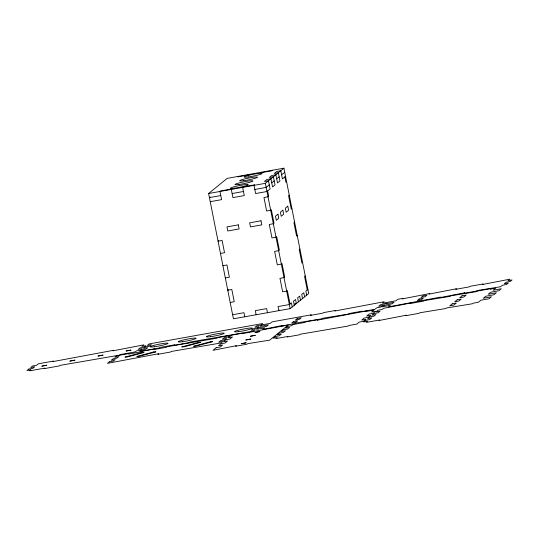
<?xml version="1.0" encoding="UTF-8"?>
<svg xmlns="http://www.w3.org/2000/svg" width="539" height="539" viewBox="0 0 539 539"><rect width="100%" height="100%" fill="white"/><g stroke="black" fill="none" stroke-linecap="round" stroke-linejoin="round"><path stroke-width="0.81" d="M208.613 193.514L227.182 178.369L283.918 168.188L308.726 293.492L290.157 308.631L233.427 318.812L208.613 193.514L265.35 183.334L283.918 168.188M210.089 197.058L209.422 197.597L220.774 195.563M238.528 176.334L237.867 176.873L249.213 174.838L249.874 174.299M261.22 172.264L260.559 172.803L271.905 170.769L272.572 170.223M269.284 184.87L266.158 187.417L254.812 189.452M271.744 182.862L274.21 180.848M276.675 178.84L279.135 176.832M281.601 174.825L284.727 172.278M285.535 176.361L282.409 178.908L280.792 170.742L276.736 171.469L274.277 173.477L278.326 172.749L279.943 180.922L277.484 182.93L275.867 174.757L271.811 175.485L269.345 177.493L273.401 176.765L275.018 184.938L272.559 186.945L270.935 178.773L266.886 179.5L264.42 181.508L268.476 180.781L270.093 188.953L266.967 191.507L255.621 193.541L254.004 185.369L254.664 184.83L243.318 186.865L242.658 187.404L244.275 195.576L232.929 197.611L231.312 189.438L231.972 188.899L220.626 190.934L219.959 191.48L221.583 199.646L210.237 201.687M286.58 181.656L285.919 182.195L284.868 176.9M218.719 240.643L218.052 241.182L222.108 240.455L224.534 252.71L220.485 253.438M289.248 195.125L288.587 195.664L291.255 209.132L291.916 208.593M294.584 222.061L293.917 222.607L296.585 236.075L297.252 235.53M228.428 289.672L227.761 290.211L231.817 289.483L234.243 301.746L230.187 302.473M299.913 248.998L299.253 249.544L301.921 263.012L302.581 262.466M305.249 275.934L304.589 276.48L307.257 289.948M279.478 310.127L278.811 310.666L278.003 306.583L289.349 304.548L291.41 302.864L292.219 306.947M307.917 289.403L305.856 291.087L306.664 295.17M232.12 193.528L243.466 191.493M222.91 265.7L226.959 264.972L229.385 277.228L225.336 277.956M232.619 314.729L243.965 312.694L244.773 316.777M294.725 303.875L296.349 303.585L295.54 299.502L293.479 301.18L294.287 305.269M304.602 296.854L303.794 292.771L301.725 294.449L302.534 298.539M300.472 300.223L299.664 296.133L297.602 297.818L298.411 301.901M267.627 190.961L268.678 196.257L268.018 196.802L263.962 197.53L266.63 210.998L270.686 210.271L271.346 209.725L274.014 223.193L273.347 223.739L269.298 224.467L271.966 237.935L276.015 237.207L276.682 236.661L279.343 250.13L278.683 250.675L274.627 251.403L277.295 264.871L281.351 264.144L282.012 263.598L284.68 277.066L284.019 277.612L279.963 278.34L282.631 291.808L286.681 291.08L287.348 290.534L290.016 304.003M265.35 183.334L290.157 308.631M267.465 312.708L266.657 308.618L255.311 310.653L256.119 314.742M41.867 366.136L46.785 365.186L41.894 366.109M69.962 361.096L74.881 360.146L69.962 361.096M98.058 356.057L102.983 355.1L98.058 356.057M126.153 351.01L131.078 350.06L126.18 350.983M241.27 343.741L246.195 342.784L241.297 343.714M245.872 339.988L250.79 339.038L245.872 339.988M250.467 336.242L255.385 335.285L250.494 336.215M255.068 332.489L259.987 331.539L255.088 332.462M28.81 369.053L26.95 370.562L30.999 369.835L29.807 370.812L44.858 368.11L44.198 368.649L59.25 365.947L59.91 365.408L119.456 355.147L120.116 354.601L135.168 351.9L136.367 350.929L140.416 350.202L142.276 348.686L138.22 349.413L140.079 347.898L144.129 347.177L145.988 345.661L141.932 346.388L143.792 344.872L113.022 350.815L113.689 350.276L52.815 361.622L53.482 361.076L38.431 363.778L36.571 365.294L32.522 366.021L30.662 367.537L34.718 366.81L32.859 368.326L28.81 369.053M277.949 214.185L275.49 216.193L276.298 220.283L278.757 218.268L277.949 214.185M282.874 210.17L280.415 212.177L281.223 216.26L283.682 214.252L282.874 210.17M287.799 206.147L285.34 208.162L286.148 212.245L288.608 210.237L287.799 206.147M109.302 361.831L107.443 363.347L158.533 353.752L157.873 354.298L170.479 352.034L171.139 351.495L220.909 342.986L222.769 341.47L218.713 342.198L220.572 340.682L224.622 339.954L226.481 338.438L222.425 339.166L224.285 337.657L228.334 336.929L230.193 335.413L217.588 337.677L216.921 338.216L167.157 346.725L166.49 347.264L153.885 349.528L154.545 348.989L141.939 351.253L141.279 351.792L128.673 354.056L129.333 353.51L116.727 355.774L114.868 357.29L118.924 356.562L117.064 358.078L113.015 358.806L111.155 360.315L115.211 359.587L113.352 361.103L109.302 361.831M141.764 349.959L139.911 351.475L159.012 348.046L159.679 347.507L174.73 344.805L174.063 345.344L189.115 342.642L189.782 342.103L253.377 331.108L255.23 329.598L251.181 330.326L253.04 328.81L257.09 328.083L258.949 326.567L254.893 327.294L256.753 325.778L260.802 325.057L262.661 323.541L149.195 343.902L147.336 345.418L151.392 344.69L149.532 346.206L145.483 346.934L143.623 348.443L147.679 347.716L145.82 349.232L141.764 349.959M216.105 347.763L212.979 350.31L236.331 345.701L235.671 346.24L247.017 344.205L247.677 343.66L269.709 340.129L288.277 324.99L242.227 333.675L242.887 333.136L231.541 335.17L228.415 337.717L232.471 336.99L230.005 338.997L225.956 339.725L223.49 341.739L227.546 341.012L225.08 343.02L221.03 343.747L218.564 345.755L222.62 345.027L220.155 347.035L216.105 347.763M258.444 327.84L256.584 329.356L264.689 327.901L262.83 329.417L282.106 325.536L281.446 326.075L294.799 323.676L295.466 323.137L321.513 318.886L322.181 318.34L348.234 314.089L348.895 313.55L362.255 311.151L361.588 311.69L374.949 309.292L376.801 307.782L380.857 307.055L382.71 305.539L378.661 306.267L380.521 304.751L384.57 304.023L386.429 302.507L382.373 303.235L384.233 301.725L334.941 310.99L335.602 310.451L323.447 312.633L322.78 313.172L310.626 315.355L311.286 314.816L272.114 321.844L270.261 323.36L262.156 324.815L260.297 326.324L268.402 324.869L266.542 326.385L258.444 327.84M275.186 336.525L273.125 338.209L277.174 337.481L275.773 338.62L287.934 336.437L287.267 336.976L299.428 334.8L300.088 334.254L348.053 326.068L348.72 325.529L356.825 324.074L359.284 322.066L363.34 321.338L365.799 319.331L361.75 320.058L364.209 318.05L368.265 317.323L370.724 315.315L366.675 316.043L369.141 314.035L373.19 313.307L375.656 311.299L371.6 312.02L374.066 310.013L365.961 311.468L366.621 310.929L317.33 320.193L317.997 319.654L305.835 321.837L305.175 322.376L293.014 324.559L291.619 325.704L287.563 326.432L285.502 328.11L289.551 327.382L287.489 329.066L283.44 329.794L281.378 331.478L285.427 330.751L283.366 332.428L279.31 333.156L277.248 334.84L281.304 334.113L279.236 335.797L275.186 336.525M293.56 321.54L291.707 323.05L295.756 322.322L297.616 320.813L293.56 321.54M297.272 318.509L295.419 320.025L299.468 319.297L301.328 317.781L297.272 318.509M365.691 320.281L363.623 321.965L367.679 321.237L366.277 322.376L379.638 319.984L378.971 320.523L406.352 315.187L405.692 315.726L419.046 313.327L419.713 312.788L445.76 308.537L446.427 307.998L472.481 303.74L473.141 303.201L478.396 302.258L480.855 300.25L488.961 298.795L491.427 296.787L483.321 298.242L485.78 296.234L493.886 294.779L496.352 292.771L488.246 294.227L490.706 292.212L498.811 290.764L501.277 288.749L493.172 290.204L495.637 288.197L490.382 289.14L491.042 288.601L477.689 290.999L477.022 291.538L450.968 295.79L450.308 296.335L424.254 300.587L423.593 301.126L410.233 303.524L410.9 302.985L383.519 308.321L382.117 309.46L378.068 310.188L376.006 311.872L380.056 311.144L377.994 312.822L373.938 313.55L371.876 315.234L375.932 314.507L373.864 316.191L369.815 316.919L367.753 318.596L371.802 317.875L369.741 319.553L365.691 320.281M384.064 305.296L382.205 306.812L390.31 305.357L388.457 306.873L440.451 297.117L439.784 297.656L464.759 292.751L464.099 293.297L476.254 291.114L476.921 290.575L500.569 286.748L502.429 285.239L506.478 284.511L508.338 282.995L504.282 283.723L506.141 282.207L510.19 281.479L512.05 279.963L508.001 280.691L509.854 279.182L482.472 284.511L483.139 283.972L469.779 286.371L469.119 286.91L455.758 289.308L456.425 288.769L429.044 294.105L429.704 293.56L402.33 298.896L402.99 298.357L397.742 299.3L395.882 300.816L387.777 302.264L385.924 303.78L394.022 302.325L392.17 303.841L384.064 305.296M419.187 298.99L417.327 300.506L421.383 299.778L423.236 298.269L419.187 298.99M422.899 295.965L421.04 297.481L425.096 296.753L426.949 295.237L422.899 295.965M452.255 303.814L449.789 305.829L453.838 305.101L456.304 303.086L452.255 303.814M457.18 299.799L454.714 301.806L458.77 301.079L461.229 299.071L457.18 299.799M462.105 295.783L459.639 297.791L463.695 297.063L466.154 295.055L462.105 295.783M141.656 352.621L124.987 357.101L127.379 356.973L144.054 352.486L141.656 352.621M153.521 351.967L136.845 356.454L139.244 356.319L155.919 351.839L153.521 351.967M198.392 342.44L181.717 346.921L184.116 346.793L200.784 342.305L198.392 342.44M210.25 341.787L193.582 346.267L195.98 346.139L212.649 341.652L210.25 341.787M238.319 224.851L226.973 226.885L227.781 230.975L239.127 228.94L238.319 224.851M261.011 220.781L249.665 222.816L250.473 226.899L261.826 224.864L261.011 220.781M210.338 336.713A9.069 0.883 -11.2 0 0 224.204 333.311A9.069 0.883 -11.2 0 0 211.45 334.935A9.069 0.883 -11.2 0 0 210.338 336.713M238.44 331.667A9.069 0.883 -11.2 0 0 252.306 328.271A9.069 0.883 -11.2 0 0 239.552 329.895A9.069 0.883 -11.2 0 0 238.44 331.667M182.243 341.753A9.069 0.883 -11.2 0 0 196.108 338.351A9.069 0.883 -11.2 0 0 183.354 339.974A9.069 0.883 -11.2 0 0 182.243 341.753M154.147 346.793A9.069 0.883 -11.2 0 0 168.013 343.397A9.069 0.883 -11.2 0 0 155.259 345.021A9.069 0.883 -11.2 0 0 154.147 346.793M238.972 184.453A9.069 0.883 -11.2 0 0 252.838 181.05A9.069 0.883 -11.2 0 0 240.084 182.674A9.069 0.883 -11.2 0 0 238.972 184.453M234.377 188.199A9.069 0.883 -11.2 0 0 248.243 184.803A9.069 0.883 -11.2 0 0 235.489 186.427A9.069 0.883 -11.2 0 0 234.377 188.199M243.574 180.7A9.069 0.883 -11.2 0 0 257.44 177.304A9.069 0.883 -11.2 0 0 244.686 178.928A9.069 0.883 -11.2 0 0 243.574 180.7M248.169 176.954A9.069 0.883 -11.2 0 0 262.035 173.551A9.069 0.883 -11.2 0 0 249.281 175.175A9.069 0.883 -11.2 0 0 248.169 176.954"/></g></svg>
